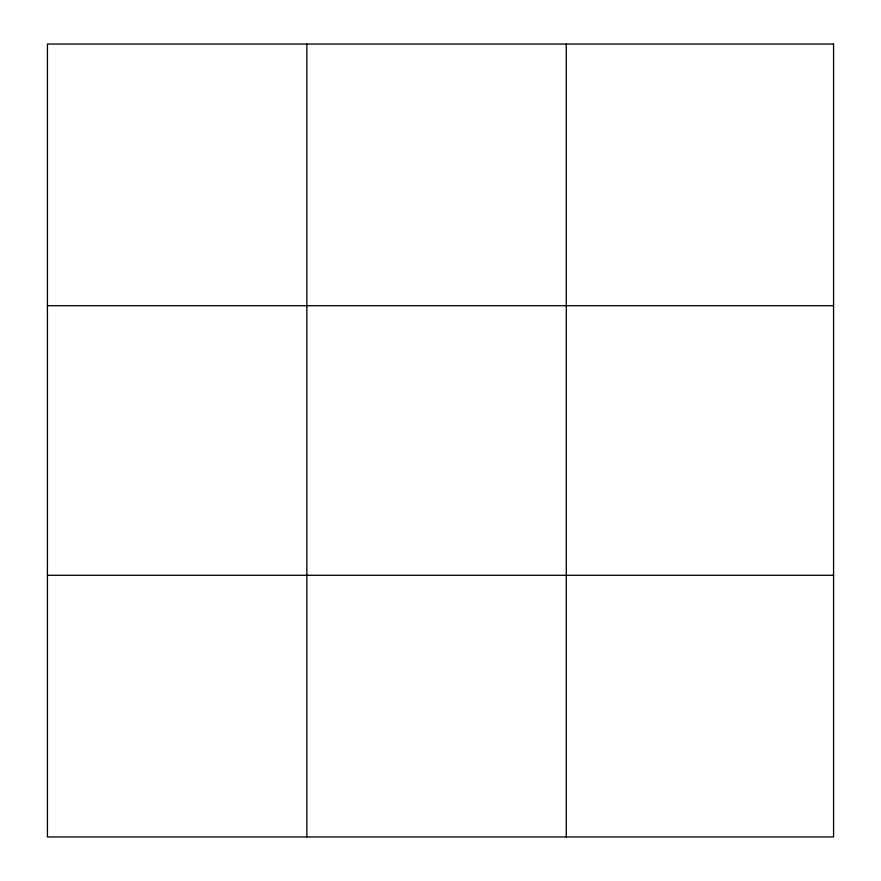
<?xml version="1.0" encoding="UTF-8"?>
<svg xmlns="http://www.w3.org/2000/svg" width="881" height="881" viewBox="0 0 881 881"><rect width="100%" height="100%" fill="white"/><g stroke="black" fill="none" stroke-linecap="round" stroke-linejoin="round"><path stroke-width="1.32" d="M306.852 836.95L306.852 44.05M566.285 836.95L566.285 44.05M47.431 305.707L833.569 305.707M47.431 575.293L833.569 575.293M833.569 44.05L833.569 836.95L47.431 836.95L47.431 44.05L833.569 44.05"/></g></svg>
